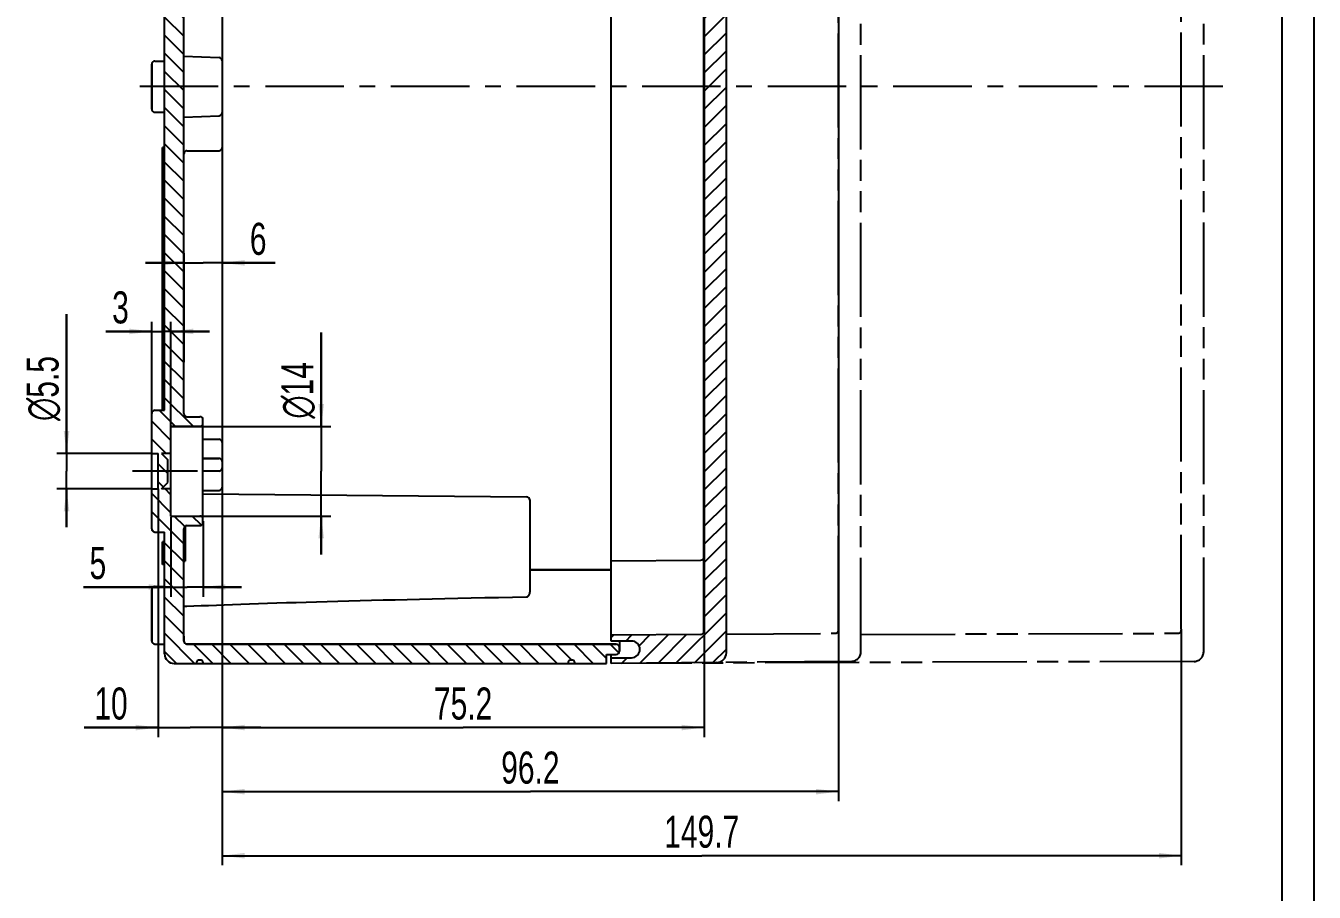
# Model space of a CAD drawing. Header units: millimetres. Extents: x 0 to 594, y 0 to 420.
# Drawn here: x 392.9 to 594, y 147.5 to 282.7 of the extents above; entities that cross this region are included whole.
import ezdxf

# ---------------------------------------------------------------- set-up
doc = ezdxf.new("R2010")
doc.units = ezdxf.units.MM
doc.header["$LTSCALE"] = 32.67
doc.linetypes.add('CENTER', pattern=[0.6, 0.375, -0.075, 0.075, -0.075])
doc.linetypes.add('PHANTOM', pattern=[0.8, 0.45, -0.05, 0.1, -0.05, 0.1, -0.05])
doc.layers.get('0').update_dxf_attribs({"linetype": 'CONTINUOUS'})
for name, color, linetype in [('ACHSEN-DOME', 7, 'CONTINUOUS'), ('ANGUSS', 7, 'CONTINUOUS'), ('AUSFORMSCHRAEGEN', 7, 'CONTINUOUS'), ('BG_STARTBEZUEGE', 7, 'CONTINUOUS'), ('KURVEN', 7, 'CONTINUOUS'), ('RUNDUNGEN', 7, 'CONTINUOUS'), ('ZEICHNUNGSBEMASSUNGEN', 7, 'CONTINUOUS')]:
    doc.layers.add(name, color=color, linetype=linetype)
doc.styles.get("Standard").update_dxf_attribs({"font": 'txt', "width": 0.7})
doc.styles.add('TEXTSTYLE_2', font='gdt', dxfattribs={"width": 0.7})
doc.dimstyles.new('DIMSTYLE_1', dxfattribs={"dimtxt": 5, "dimasz": 3.5, "dimexe": 0.18, "dimexo": 0.0625, "dimgap": 0.09, "dimtad": 1, "dimdec": 3, "dimdsep": 46, "dimtxsty": 'Standard', "dimblk": '_FILLED', "dimblk1": '_FILLED', "dimblk2": '_FILLED', "dimcen": 0.09, "dimclrt": 5, "dimadec": 0, "dimazin": 0, "dimtp": 0.2, "dimtm": 0.2, "dimtfac": 1, "dimtdec": 3, "dimtofl": 0, "dimtmove": 0, "dimatfit": 3, "dimldrblk": '_FILLED', "dimfxl": 1, "dimtolj": 1, "dimarcsym": 0})
doc.dimstyles.new('DIMSTYLE_3', dxfattribs={"dimtxt": 5, "dimasz": 3.5, "dimexe": 0.18, "dimexo": 0.0625, "dimgap": 0.09, "dimtad": 1, "dimdec": 3, "dimdsep": 46, "dimtxsty": 'Standard', "dimblk": '_FILLED', "dimblk1": '_FILLED', "dimblk2": '_FILLED', "dimcen": 0.09, "dimclrt": 5, "dimadec": 0, "dimazin": 0, "dimtp": 0.1, "dimtm": 0.1, "dimtfac": 1, "dimtdec": 3, "dimtofl": 0, "dimtmove": 0, "dimatfit": 3, "dimldrblk": '_FILLED', "dimfxl": 1, "dimtolj": 1, "dimarcsym": 0})
doc.dimstyles.new('DIMSTYLE_6', dxfattribs={"dimtxt": 5, "dimasz": 3.5, "dimexe": 0.18, "dimexo": 0.0625, "dimgap": 0.09, "dimtad": 1, "dimdec": 1, "dimdsep": 46, "dimtxsty": 'Standard', "dimblk": '_FILLED', "dimblk1": '_FILLED', "dimblk2": '_FILLED', "dimcen": 0.09, "dimclrt": 5, "dimadec": 0, "dimazin": 0, "dimtp": 0.3, "dimtm": 0.3, "dimtfac": 1, "dimtdec": 1, "dimtofl": 0, "dimtmove": 0, "dimatfit": 3, "dimldrblk": '_FILLED', "dimfxl": 1, "dimtolj": 1, "dimarcsym": 0})
doc.dimstyles.new('DIMSTYLE_7', dxfattribs={"dimtxt": 5, "dimasz": 3.5, "dimexe": 0.18, "dimexo": 0.0625, "dimgap": 0.09, "dimtad": 1, "dimdec": 1, "dimdsep": 46, "dimtxsty": 'Standard', "dimblk": '_FILLED', "dimblk1": '_FILLED', "dimblk2": '_FILLED', "dimcen": 0.09, "dimclrt": 5, "dimadec": 0, "dimazin": 0, "dimtp": 0.5, "dimtm": 0.5, "dimtfac": 1, "dimtdec": 1, "dimtofl": 0, "dimtmove": 0, "dimatfit": 3, "dimldrblk": '_FILLED', "dimfxl": 1, "dimtolj": 1, "dimarcsym": 0})

# ---------------------------------------------------------------- blocks, each defined once
blk = doc.blocks.new('_FILLED')
at = {"color": 0, "linetype": 'ByBlock'}
blk.add_solid([(0, 0), (-1, 0.125), (-1, -0.125)], dxfattribs=at)
blk = doc.blocks.new('*D29')
at = {"layer": 'ZEICHNUNGSBEMASSUNGEN', "color": 2, "linetype": 'Continuous'}
for p, q in [((439, 220.21), (439, 234.87)), ((439, 234.87), (439, 213.21)), ((415.55, 220.21), (440.5, 220.21)), ((439, 200.21), (439, 213.21)), ((415.55, 206.21), (440.5, 206.21)), ((439, 206.21), (439, 200.21))]:
    blk.add_line(p, q, dxfattribs=at)
at = {"layer": 'ZEICHNUNGSBEMASSUNGEN', "color": 2, "linetype": 'Continuous', "xscale": 3.5, "yscale": 3.5, "zscale": 3.5}
for p, rotation in [((439, 220.21), 270), ((439, 206.21), 90)]:
    blk.add_blockref('_FILLED', p, dxfattribs=dict(at, rotation=rotation))
at = {"layer": 'ZEICHNUNGSBEMASSUNGEN', "color": 5, "linetype": 'Continuous', "insert": (432.75, 221.41), "char_height": 5, "width": 13.4524, "attachment_point": 1, "rotation": 90, "line_spacing_factor": 0.9, "style": 'TEXTSTYLE_2'}
blk.add_mtext('{\\Fgdt;n}\\Ftxt;14', dxfattribs=at)
blk = doc.blocks.new('*D30')
at = {"layer": 'ZEICHNUNGSBEMASSUNGEN', "color": 2, "linetype": 'Continuous'}
for p, q in [((412.55, 213.21), (412.55, 236.52)), ((415.55, 220.21), (415.55, 236.52)), ((412.55, 235.02), (405.4, 235.02)), ((405.4, 235.02), (414.05, 235.02)), ((421.55, 235.02), (414.05, 235.02)), ((415.55, 235.02), (421.55, 235.02))]:
    blk.add_line(p, q, dxfattribs=at)
at = {"layer": 'ZEICHNUNGSBEMASSUNGEN', "color": 2, "linetype": 'Continuous', "xscale": 3.5, "yscale": 3.5, "zscale": 3.5}
blk.add_blockref('_FILLED', (412.55, 235.02), dxfattribs=at)
at = {"layer": 'ZEICHNUNGSBEMASSUNGEN', "color": 2, "linetype": 'Continuous', "xscale": 3.5, "yscale": 3.5, "zscale": 3.5, "rotation": 180}
blk.add_blockref('_FILLED', (415.55, 235.02), dxfattribs=at)
at = {"layer": 'ZEICHNUNGSBEMASSUNGEN', "color": 5, "linetype": 'Continuous', "insert": (408.97, 241.27), "char_height": 5, "width": 3.5714, "attachment_point": 3, "line_spacing_factor": 0.9}
blk.add_mtext('3', dxfattribs=at)
blk = doc.blocks.new('*D31')
at = {"layer": 'ZEICHNUNGSBEMASSUNGEN', "color": 2, "linetype": 'Continuous'}
for p, q in [((417.55, 245.72), (411.55, 245.72)), ((411.55, 245.72), (420.55, 245.72)), ((417.55, 247.22), (417.55, 230.23)), ((431.79, 245.72), (420.55, 245.72)), ((423.55, 247.22), (423.55, 216.74)), ((423.55, 245.72), (431.79, 245.72))]:
    blk.add_line(p, q, dxfattribs=at)
at = {"layer": 'ZEICHNUNGSBEMASSUNGEN', "color": 2, "linetype": 'Continuous', "xscale": 3.5, "yscale": 3.5, "zscale": 3.5}
blk.add_blockref('_FILLED', (417.55, 245.72), dxfattribs=at)
at = {"layer": 'ZEICHNUNGSBEMASSUNGEN', "color": 2, "linetype": 'Continuous', "xscale": 3.5, "yscale": 3.5, "zscale": 3.5, "rotation": 180}
blk.add_blockref('_FILLED', (423.55, 245.72), dxfattribs=at)
at = {"layer": 'ZEICHNUNGSBEMASSUNGEN', "color": 5, "linetype": 'Continuous', "insert": (427.86, 251.97), "char_height": 5, "width": 3.9286, "attachment_point": 1, "line_spacing_factor": 0.9}
blk.add_mtext('6', dxfattribs=at)
blk = doc.blocks.new('*D32')
at = {"layer": 'ZEICHNUNGSBEMASSUNGEN', "color": 2, "linetype": 'Continuous'}
for p, q in [((413.55, 210.46), (413.55, 171.71)), ((423.55, 205.62), (423.55, 171.71)), ((413.55, 173.21), (402, 173.21)), ((402, 173.21), (418.55, 173.21)), ((429.55, 173.21), (418.55, 173.21)), ((423.55, 173.21), (429.55, 173.21))]:
    blk.add_line(p, q, dxfattribs=at)
at = {"layer": 'ZEICHNUNGSBEMASSUNGEN', "color": 2, "linetype": 'Continuous', "xscale": 3.5, "yscale": 3.5, "zscale": 3.5}
blk.add_blockref('_FILLED', (413.55, 173.21), dxfattribs=at)
at = {"layer": 'ZEICHNUNGSBEMASSUNGEN', "color": 2, "linetype": 'Continuous', "xscale": 3.5, "yscale": 3.5, "zscale": 3.5, "rotation": 180}
blk.add_blockref('_FILLED', (423.55, 173.21), dxfattribs=at)
at = {"layer": 'ZEICHNUNGSBEMASSUNGEN', "color": 5, "linetype": 'Continuous', "insert": (408.79, 179.46), "char_height": 5, "width": 6.7857, "attachment_point": 3, "line_spacing_factor": 0.9}
blk.add_mtext('10', dxfattribs=at)
blk = doc.blocks.new('*D33')
at = {"layer": 'ZEICHNUNGSBEMASSUNGEN', "color": 2, "linetype": 'Continuous'}
for p, q in [((415.55, 206.07), (415.55, 193.63)), ((420.55, 205.4), (420.55, 193.63)), ((415.55, 195.13), (401.87, 195.13)), ((401.87, 195.13), (418.05, 195.13)), ((426.55, 195.13), (418.05, 195.13)), ((420.55, 195.13), (426.55, 195.13))]:
    blk.add_line(p, q, dxfattribs=at)
at = {"layer": 'ZEICHNUNGSBEMASSUNGEN', "color": 2, "linetype": 'Continuous', "xscale": 3.5, "yscale": 3.5, "zscale": 3.5}
blk.add_blockref('_FILLED', (415.55, 195.13), dxfattribs=at)
at = {"layer": 'ZEICHNUNGSBEMASSUNGEN', "color": 2, "linetype": 'Continuous', "xscale": 3.5, "yscale": 3.5, "zscale": 3.5, "rotation": 180}
blk.add_blockref('_FILLED', (420.55, 195.13), dxfattribs=at)
at = {"layer": 'ZEICHNUNGSBEMASSUNGEN', "color": 5, "linetype": 'Continuous', "insert": (405.44, 201.38), "char_height": 5, "width": 3.5714, "attachment_point": 3, "line_spacing_factor": 0.9}
blk.add_mtext('5', dxfattribs=at)
blk = doc.blocks.new('*D34')
at = {"layer": 'ZEICHNUNGSBEMASSUNGEN', "color": 2, "linetype": 'Continuous'}
for p, q in [((498.75, 353.21), (498.75, 171.71)), ((423.55, 335.71), (423.55, 171.71)), ((423.55, 173.21), (461.15, 173.21)), ((498.75, 173.21), (461.15, 173.21))]:
    blk.add_line(p, q, dxfattribs=at)
at = {"layer": 'ZEICHNUNGSBEMASSUNGEN', "color": 2, "linetype": 'Continuous', "xscale": 3.5, "yscale": 3.5, "zscale": 3.5, "rotation": 180}
blk.add_blockref('_FILLED', (423.55, 173.21), dxfattribs=at)
at = {"layer": 'ZEICHNUNGSBEMASSUNGEN', "color": 2, "linetype": 'Continuous', "xscale": 3.5, "yscale": 3.5, "zscale": 3.5}
blk.add_blockref('_FILLED', (498.75, 173.21), dxfattribs=at)
at = {"layer": 'ZEICHNUNGSBEMASSUNGEN', "color": 5, "linetype": 'Continuous', "insert": (461.15, 179.46), "char_height": 5, "width": 14.2857, "attachment_point": 2, "line_spacing_factor": 0.9}
blk.add_mtext('75.2', dxfattribs=at)
blk = doc.blocks.new('*D35')
at = {"layer": 'ZEICHNUNGSBEMASSUNGEN', "color": 2, "linetype": 'Continuous'}
for p, q in [((519.75, 358.01), (519.75, 161.71)), ((423.55, 335.71), (423.55, 161.71)), ((423.55, 163.21), (471.65, 163.21)), ((519.75, 163.21), (471.65, 163.21))]:
    blk.add_line(p, q, dxfattribs=at)
at = {"layer": 'ZEICHNUNGSBEMASSUNGEN', "color": 2, "linetype": 'Continuous', "xscale": 3.5, "yscale": 3.5, "zscale": 3.5, "rotation": 180}
blk.add_blockref('_FILLED', (423.55, 163.21), dxfattribs=at)
at = {"layer": 'ZEICHNUNGSBEMASSUNGEN', "color": 2, "linetype": 'Continuous', "xscale": 3.5, "yscale": 3.5, "zscale": 3.5}
blk.add_blockref('_FILLED', (519.75, 163.21), dxfattribs=at)
at = {"layer": 'ZEICHNUNGSBEMASSUNGEN', "color": 5, "linetype": 'Continuous', "insert": (471.65, 169.46), "char_height": 5, "width": 14.6429, "attachment_point": 2, "line_spacing_factor": 0.9}
blk.add_mtext('96.2', dxfattribs=at)
blk = doc.blocks.new('*D36')
at = {"layer": 'ZEICHNUNGSBEMASSUNGEN', "color": 2, "linetype": 'Continuous'}
for p, q in [((423.55, 335.71), (423.55, 151.71)), ((573.25, 188.57), (573.25, 151.71)), ((423.55, 153.21), (498.4, 153.21)), ((573.25, 153.21), (498.4, 153.21))]:
    blk.add_line(p, q, dxfattribs=at)
at = {"layer": 'ZEICHNUNGSBEMASSUNGEN', "color": 2, "linetype": 'Continuous', "xscale": 3.5, "yscale": 3.5, "zscale": 3.5, "rotation": 180}
blk.add_blockref('_FILLED', (423.55, 153.21), dxfattribs=at)
at = {"layer": 'ZEICHNUNGSBEMASSUNGEN', "color": 2, "linetype": 'Continuous', "xscale": 3.5, "yscale": 3.5, "zscale": 3.5}
blk.add_blockref('_FILLED', (573.25, 153.21), dxfattribs=at)
at = {"layer": 'ZEICHNUNGSBEMASSUNGEN', "color": 5, "linetype": 'Continuous', "insert": (498.4, 159.46), "char_height": 5, "width": 17.5, "attachment_point": 2, "line_spacing_factor": 0.9}
blk.add_mtext('149.7', dxfattribs=at)
blk = doc.blocks.new('*D42')
at = {"layer": 'ZEICHNUNGSBEMASSUNGEN', "color": 2, "linetype": 'Continuous'}
for p, q in [((399.25, 215.96), (399.25, 237.71)), ((399.25, 237.71), (399.25, 213.21)), ((412.55, 215.96), (397.75, 215.96)), ((399.25, 204.46), (399.25, 213.21)), ((412.55, 210.46), (397.75, 210.46)), ((399.25, 210.46), (399.25, 204.46))]:
    blk.add_line(p, q, dxfattribs=at)
at = {"layer": 'ZEICHNUNGSBEMASSUNGEN', "color": 2, "linetype": 'Continuous', "xscale": 3.5, "yscale": 3.5, "zscale": 3.5}
for p, rotation in [((399.25, 215.96), 270), ((399.25, 210.46), 90)]:
    blk.add_blockref('_FILLED', p, dxfattribs=dict(at, rotation=rotation))
at = {"layer": 'ZEICHNUNGSBEMASSUNGEN', "color": 5, "linetype": 'Continuous', "insert": (393, 221.05), "char_height": 5, "width": 16.6667, "attachment_point": 1, "rotation": 90, "line_spacing_factor": 0.9, "style": 'TEXTSTYLE_2'}
blk.add_mtext('{\\Fgdt;n}\\Ftxt;5.5', dxfattribs=at)

msp = doc.modelspace()

# ---------------------------------------------------------------- hatches: boundary and pattern name
at = {"linetype": 'Continuous'}
h = msp.add_hatch(dxfattribs=at)
h.set_pattern_fill('DEFAULT__1', color=2, scale=2, angle=135, style=0, pattern_type=0)
h.set_pattern_definition([(135, (0, 0), (-1.4142136, -1.4142136), [])])
edge = h.paths.add_edge_path()
edge.add_line((414.5458, 184.7141), (414.5458, 193.2142))
edge.add_line((414.5458, 193.2142), (417.5458, 193.2142))
edge.add_line((417.5458, 186.7141), (417.5458, 193.2142))
edge.add_spline(control_points=[(417.5458, 186.7141), (417.5458, 186.4212), (417.7529, 186.2141), (418.0458, 186.2141)], knot_values=[0, 0, 0, 0, 1, 1, 1, 1], weights=[1, 0.80473785, 0.80473785, 1], degree=3, periodic=0)
edge.add_line((418.0458, 186.2141), (485.0458, 186.2141))
edge.add_spline(control_points=[(485.5458, 185.7141), (485.5458, 186.007), (485.3387, 186.2141), (485.0458, 186.2141)], knot_values=[0, 0, 0, 0, 1, 1, 1, 1], weights=[1, 0.80473785, 0.80473785, 1], degree=3, periodic=0)
edge.add_line((485.5458, 185.1141), (485.5458, 185.7141))
edge.add_spline(control_points=[(485.0458, 184.6141), (485.3387, 184.6141), (485.5458, 184.8212), (485.5458, 185.1141)], knot_values=[0, 0, 0, 0, 1, 1, 1, 1], weights=[1, 0.80473785, 0.80473785, 1], degree=3, periodic=0)
edge.add_line((483.5458, 184.6141), (485.0458, 184.6141))
edge.add_line((483.5458, 183.2141), (483.5458, 184.6141))
edge.add_line((478.5458, 183.2141), (483.5458, 183.2141))
edge.add_line((478.5458, 183.4141), (478.5458, 183.2141))
edge.add_spline(control_points=[(478.2458, 183.7141), (478.4215, 183.7141), (478.5458, 183.5898), (478.5458, 183.4141)], knot_values=[0, 0, 0, 0, 1, 1, 1, 1], weights=[1, 0.80473785, 0.80473785, 1], degree=3, periodic=0)
edge.add_line((478.2458, 183.7141), (477.8458, 183.7141))
edge.add_spline(control_points=[(477.8458, 183.7141), (477.6701, 183.7141), (477.5458, 183.5898), (477.5458, 183.4141)], knot_values=[0, 0, 0, 0, 1, 1, 1, 1], weights=[1, 0.80473785, 0.80473785, 1], degree=3, periodic=0)
edge.add_line((477.5458, 183.4141), (477.5458, 183.2141))
edge.add_line((420.5458, 183.2141), (477.5458, 183.2141))
edge.add_line((420.5458, 183.4141), (420.5458, 183.2141))
edge.add_spline(control_points=[(420.2458, 183.7141), (420.4215, 183.7141), (420.5458, 183.5898), (420.5458, 183.4141)], knot_values=[0, 0, 0, 0, 1, 1, 1, 1], weights=[1, 0.80473785, 0.80473785, 1], degree=3, periodic=0)
edge.add_line((420.2458, 183.7141), (419.8458, 183.7141))
edge.add_spline(control_points=[(419.8458, 183.7141), (419.6701, 183.7141), (419.5458, 183.5898), (419.5458, 183.4141)], knot_values=[0, 0, 0, 0, 1, 1, 1, 1], weights=[1, 0.80473785, 0.80473785, 1], degree=3, periodic=0)
edge.add_line((419.5458, 183.4141), (419.5458, 183.2141))
edge.add_line((416.0458, 183.2141), (419.5458, 183.2141))
edge.add_spline(control_points=[(414.5458, 184.7141), (414.5458, 183.8354), (415.1671, 183.2141), (416.0458, 183.2141)], knot_values=[0, 0, 0, 0, 1, 1, 1, 1], weights=[1, 0.80473785, 0.80473785, 1], degree=3, periodic=0)
edge = h.paths.add_edge_path()
edge.add_line((414.5458, 193.2142), (417.5458, 193.2142))
edge.add_line((414.5458, 193.2142), (417.5458, 193.2142))
edge = h.paths.add_edge_path()
edge.add_line((414.5458, 193.2142), (414.5458, 199.1641))
edge.add_line((414.5458, 199.1641), (414.5458, 201.6641))
edge.add_line((414.5458, 201.6641), (414.5458, 203.7141))
edge.add_line((413.0458, 203.7141), (414.5458, 203.7141))
edge.add_arc((413.0458, 204.2141), 0.5, 180, 270)
edge.add_line((412.5458, 204.2141), (412.5458, 210.4641))
edge.add_line((412.5458, 210.4641), (413.5458, 210.4641))
edge.add_line((413.5458, 210.4641), (413.5458, 215.9641))
edge.add_line((412.5458, 215.9641), (413.5458, 215.9641))
edge.add_line((412.5458, 215.9641), (412.5458, 222.2141))
edge.add_arc((413.0458, 222.2141), 0.5, 90, 180)
edge.add_line((413.0458, 222.7141), (414.5458, 222.7141))
edge.add_line((414.5458, 222.7141), (414.5458, 225.294))
edge.add_line((414.5458, 225.294), (417.5458, 225.294))
edge.add_line((417.5458, 222.2141), (417.5458, 225.294))
edge.add_arc((418.0458, 222.2141), 0.5, 180, 270)
edge.add_line((418.0458, 221.7141), (420.0458, 221.7141))
edge.add_arc((420.0458, 221.2141), 0.5, 360, 450)
edge.add_line((420.5458, 220.7141), (420.5458, 221.2141))
edge.add_arc((420.0458, 220.7141), 0.5, 270, 360)
edge.add_line((415.5458, 220.2141), (420.0458, 220.2141))
edge.add_line((415.5458, 215.9641), (415.5458, 220.2141))
edge.add_line((415.5458, 215.9641), (414.0458, 215.9641))
edge.add_line((414.0458, 215.9641), (415.0458, 214.9641))
edge.add_line((415.0458, 211.4641), (415.0458, 214.9641))
edge.add_line((414.0458, 210.4641), (415.0458, 211.4641))
edge.add_line((415.5458, 210.4641), (414.0458, 210.4641))
edge.add_line((415.5458, 206.2141), (415.5458, 210.4641))
edge.add_line((415.5458, 206.2141), (420.0458, 206.2141))
edge.add_arc((420.0458, 205.7141), 0.5, 360, 450)
edge.add_line((420.5458, 205.2141), (420.5458, 205.7141))
edge.add_arc((420.0458, 205.2141), 0.5, 270, 360)
edge.add_line((418.0458, 204.7141), (420.0458, 204.7141))
edge.add_arc((418.0458, 204.2141), 0.5, 90, 180)
edge.add_line((417.5458, 193.2142), (417.5458, 204.2141))
edge.add_line((414.5458, 193.2142), (417.5458, 193.2142))
edge = h.paths.add_edge_path()
edge.add_line((414.5458, 225.294), (417.5458, 225.294))
edge.add_line((414.5458, 225.294), (417.5458, 225.294))
edge = h.paths.add_edge_path()
edge.add_line((414.5458, 225.294), (414.5458, 328.2141))
edge.add_line((413.0458, 328.2141), (414.5458, 328.2141))
edge.add_arc((413.0458, 328.7141), 0.5, 180, 270)
edge.add_line((412.5458, 335.7141), (412.5458, 328.7141))
edge.add_arc((413.0458, 335.7141), 0.5, 90, 180)
edge.add_line((413.0458, 336.2141), (414.5458, 336.2141))
edge.add_line((414.5458, 336.2141), (414.5458, 353.214))
edge.add_line((414.5458, 353.214), (417.5458, 353.214))
edge.add_line((417.5458, 336.7141), (417.5458, 353.214))
edge.add_arc((418.0458, 336.7141), 0.5, 180, 270)
edge.add_line((418.0458, 336.2141), (423.0458, 336.2141))
edge.add_arc((423.0458, 335.7141), 0.5, 360, 450)
edge.add_line((423.5458, 335.7141), (423.5458, 334.2141))
edge.add_line((423.5458, 334.2141), (422.5458, 334.2141))
edge.add_line((422.5458, 334.2141), (422.5458, 333.9141))
edge.add_line((422.5458, 333.9141), (414.0458, 333.9141))
edge.add_arc((414.0458, 333.4141), 0.5, 90.000002, 179.999986)
edge.add_line((413.5458, 333.4141), (413.5458, 331.0141))
edge.add_arc((414.0458, 331.0141), 0.5, 180.000014, 269.999998)
edge.add_line((422.5458, 330.5141), (414.0458, 330.5141))
edge.add_line((422.5458, 330.5141), (422.5458, 330.2141))
edge.add_line((423.5458, 330.2141), (422.5458, 330.2141))
edge.add_line((423.5458, 330.2141), (423.5458, 328.7141))
edge.add_arc((423.0458, 328.7141), 0.5, 270, 360)
edge.add_line((418.0458, 328.2141), (423.0458, 328.2141))
edge.add_arc((418.0458, 327.7141), 0.5, 90, 180)
edge.add_line((417.5458, 225.294), (417.5458, 327.7141))
edge.add_line((414.5458, 225.294), (417.5458, 225.294))
edge = h.paths.add_edge_path()
edge.add_line((414.5458, 353.214), (417.5458, 353.214))
edge.add_line((414.5458, 353.214), (417.5458, 353.214))
edge = h.paths.add_edge_path()
edge.add_line((414.5458, 361.7141), (414.5458, 355.8641))
edge.add_spline(control_points=[(414.5458, 361.7141), (414.5458, 362.5928), (415.1671, 363.2141), (416.0458, 363.2141)], knot_values=[0, 0, 0, 0, 1, 1, 1, 1], weights=[1, 0.80473785, 0.80473785, 1], degree=3, periodic=0)
edge.add_line((416.0458, 363.2141), (419.5458, 363.2141))
edge.add_line((419.5458, 363.0141), (419.5458, 363.2141))
edge.add_spline(control_points=[(419.8458, 362.7141), (419.6701, 362.7141), (419.5458, 362.8384), (419.5458, 363.0141)], knot_values=[0, 0, 0, 0, 1, 1, 1, 1], weights=[1, 0.80473785, 0.80473785, 1], degree=3, periodic=0)
edge.add_line((420.2458, 362.7141), (419.8458, 362.7141))
edge.add_spline(control_points=[(420.2458, 362.7141), (420.4215, 362.7141), (420.5458, 362.8384), (420.5458, 363.0141)], knot_values=[0, 0, 0, 0, 1, 1, 1, 1], weights=[1, 0.80473785, 0.80473785, 1], degree=3, periodic=0)
edge.add_line((420.5458, 363.0141), (420.5458, 363.2141))
edge.add_line((420.5458, 363.2141), (477.5458, 363.2141))
edge.add_line((477.5458, 363.0141), (477.5458, 363.2141))
edge.add_spline(control_points=[(477.8458, 362.7141), (477.6701, 362.7141), (477.5458, 362.8384), (477.5458, 363.0141)], knot_values=[0, 0, 0, 0, 1, 1, 1, 1], weights=[1, 0.80473785, 0.80473785, 1], degree=3, periodic=0)
edge.add_line((478.2458, 362.7141), (477.8458, 362.7141))
edge.add_spline(control_points=[(478.2458, 362.7141), (478.4215, 362.7141), (478.5458, 362.8384), (478.5458, 363.0141)], knot_values=[0, 0, 0, 0, 1, 1, 1, 1], weights=[1, 0.80473785, 0.80473785, 1], degree=3, periodic=0)
edge.add_line((478.5458, 363.0141), (478.5458, 363.2141))
edge.add_line((478.5458, 363.2141), (483.5458, 363.2141))
edge.add_line((483.5458, 363.2141), (483.5458, 361.8141))
edge.add_line((483.5458, 361.8141), (485.0458, 361.8141))
edge.add_spline(control_points=[(485.0458, 361.8141), (485.3387, 361.8141), (485.5458, 361.607), (485.5458, 361.3141)], knot_values=[0, 0, 0, 0, 1, 1, 1, 1], weights=[1, 0.80473785, 0.80473785, 1], degree=3, periodic=0)
edge.add_line((485.5458, 361.3141), (485.5458, 360.7141))
edge.add_spline(control_points=[(485.5458, 360.7141), (485.5458, 360.4212), (485.3387, 360.2141), (485.0458, 360.2141)], knot_values=[0, 0, 0, 0, 1, 1, 1, 1], weights=[1, 0.80473785, 0.80473785, 1], degree=3, periodic=0)
edge.add_line((418.0458, 360.2141), (485.0458, 360.2141))
edge.add_spline(control_points=[(417.5458, 359.7141), (417.5458, 360.007), (417.7529, 360.2141), (418.0458, 360.2141)], knot_values=[0, 0, 0, 0, 1, 1, 1, 1], weights=[1, 0.80473785, 0.80473785, 1], degree=3, periodic=0)
edge.add_line((417.5458, 359.7141), (417.5458, 353.214))
edge.add_line((414.5458, 353.214), (417.5458, 353.214))
edge.add_line((414.5458, 355.5641), (414.5458, 353.214))
edge.add_line((414.5458, 355.5641), (414.2458, 355.5641))
edge.add_line((414.2458, 355.8641), (414.2458, 355.5641))
edge.add_line((414.5458, 355.8641), (414.2458, 355.8641))
h = msp.add_hatch(dxfattribs=at)
h.set_pattern_fill('DEFAULT__2', color=2, scale=2, angle=45, style=0, pattern_type=0)
h.set_pattern_definition([(45, (0, 0), (-1.4142136, 1.4142136), [])])
edge = h.paths.add_edge_path()
edge.add_line((502.2458, 184.8581), (502.2458, 193.2142))
edge.add_spline(control_points=[(502.2458, 184.8581), (502.2458, 183.9855), (501.6315, 183.3658), (500.7589, 183.3582)], knot_values=[0, 0, 0, 0, 1, 1, 1, 1], weights=[1, 0.80679025, 0.80679025, 1], degree=3, periodic=0)
edge.add_line((500.7589, 183.3582), (484.2458, 183.2141))
edge.add_line((484.2458, 183.2141), (484.2458, 184.1141))
edge.add_line((484.2458, 184.1141), (487.4458, 184.1141))
edge.add_spline(control_points=[(487.4458, 184.1141), (490.0458, 184.1141), (490.0458, 186.7141), (487.4458, 186.7141)], knot_values=[0, 0, 0, 0, 1, 1, 1, 1], weights=[1, 0.33333333, 0.33333333, 1], degree=3, periodic=0)
edge.add_line((487.4458, 186.7141), (484.2458, 186.7141))
edge.add_line((484.2458, 186.7141), (484.2458, 187.6141))
edge.add_line((498.2502, 187.7363), (484.2458, 187.6141))
edge.add_spline(control_points=[(498.7458, 188.2363), (498.7458, 187.9454), (498.541, 187.7388), (498.2502, 187.7363)], knot_values=[0, 0, 0, 0, 1, 1, 1, 1], weights=[1, 0.80679025, 0.80679025, 1], degree=3, periodic=0)
edge.add_line((498.7458, 188.2363), (498.7458, 193.2142))
edge.add_line((498.7458, 193.2142), (502.2458, 193.2142))
edge = h.paths.add_edge_path()
edge.add_line((498.7458, 193.2142), (502.2458, 193.2142))
edge.add_line((498.7458, 193.2142), (502.2458, 193.2142))
edge = h.paths.add_edge_path()
edge.add_line((502.2458, 193.2142), (502.2458, 225.294))
edge.add_line((498.7458, 193.2142), (502.2458, 193.2142))
edge.add_line((498.7458, 193.2142), (498.7458, 225.294))
edge.add_line((498.7458, 225.294), (502.2458, 225.294))
edge = h.paths.add_edge_path()
edge.add_line((498.7458, 225.294), (502.2458, 225.294))
edge.add_line((498.7458, 225.294), (502.2458, 225.294))
edge = h.paths.add_edge_path()
edge.add_line((502.2458, 225.294), (502.2458, 353.214))
edge.add_line((498.7458, 225.294), (502.2458, 225.294))
edge.add_line((498.7458, 225.294), (498.7458, 353.214))
edge.add_line((498.7458, 353.214), (502.2458, 353.214))
edge = h.paths.add_edge_path()
edge.add_line((498.7458, 353.214), (502.2458, 353.214))
edge.add_line((498.7458, 353.214), (502.2458, 353.214))
edge = h.paths.add_edge_path()
edge.add_line((502.2458, 361.57), (502.2458, 353.214))
edge.add_line((498.7458, 353.214), (502.2458, 353.214))
edge.add_line((498.7458, 358.1919), (498.7458, 353.214))
edge.add_spline(control_points=[(498.7458, 358.1919), (498.7458, 358.4828), (498.541, 358.6893), (498.2502, 358.6919)], knot_values=[0, 0, 0, 0, 1, 1, 1, 1], weights=[1, 0.80679025, 0.80679025, 1], degree=3, periodic=0)
edge.add_line((498.2502, 358.6919), (484.2458, 358.8141))
edge.add_line((484.2458, 359.7141), (484.2458, 358.8141))
edge.add_line((487.4458, 359.7141), (484.2458, 359.7141))
edge.add_spline(control_points=[(487.4458, 362.3141), (490.0458, 362.3141), (490.0458, 359.7141), (487.4458, 359.7141)], knot_values=[0, 0, 0, 0, 1, 1, 1, 1], weights=[1, 0.33333333, 0.33333333, 1], degree=3, periodic=0)
edge.add_line((484.2458, 362.3141), (487.4458, 362.3141))
edge.add_line((484.2458, 363.2141), (484.2458, 362.3141))
edge.add_line((500.7589, 363.07), (484.2458, 363.2141))
edge.add_spline(control_points=[(502.2458, 361.57), (502.2458, 362.4427), (501.6315, 363.0624), (500.7589, 363.07)], knot_values=[0, 0, 0, 0, 1, 1, 1, 1], weights=[1, 0.80679025, 0.80679025, 1], degree=3, periodic=0)

# ---------------------------------------------------------------- linework, layer by layer
at = {"color": 2, "linetype": 'Continuous'}
msp.add_line((594, 0), (594, 420), dxfattribs=at)
at = {"color": 7, "linetype": 'Continuous'}
for p, q in [((589, 5), (589, 415)), ((502.2458, 184.8581), (502.2458, 361.57)), ((498.7458, 188.2363), (498.7458, 358.1919)), ((414.5458, 222.7141), (414.5458, 328.2141)), ((417.5458, 222.2141), (417.5458, 327.7141)), ((423.5458, 282.7141), (423.5458, 277.2717)), ((417.5458, 277.9641), (423.0633, 277.7714)), ((412.5458, 276.7123), (412.5458, 269.7141)), ((413.0458, 277.2141), (414.5458, 277.2141)), ((423.5458, 277.2637), (423.5458, 263.7141)), ((413.0458, 269.2141), (414.5458, 269.2141)), ((417.5458, 268.4641), (423.0633, 268.6568)), ((414.2458, 222.7141), (414.2458, 263.7141)), ((414.5458, 263.7141), (414.2458, 263.7141)), ((418.0458, 263.2141), (423.0458, 263.2141)), ((412.5458, 204.2141), (412.5458, 222.2141)), ((413.0458, 222.7141), (414.5458, 222.7141)), ((418.0458, 221.7141), (420.0458, 221.7141)), ((415.5458, 206.2141), (415.5458, 220.2141)), ((415.5458, 220.2141), (420.0458, 220.2141)), ((420.5458, 205.2141), (420.5458, 221.2141)), ((420.5458, 218.2141), (423.0458, 218.2141)), ((423.5458, 217.7141), (423.5458, 210.7141)), ((412.5458, 215.9641), (413.5458, 215.9641)), ((413.5458, 210.4641), (413.5458, 215.9641)), ((414.0458, 215.9641), (415.0458, 214.9641)), ((415.5458, 215.9641), (414.0458, 215.9641)), ((420.5458, 215.2141), (423.0458, 215.2141)), ((415.0458, 211.4641), (415.0458, 214.9641)), ((414.0458, 210.4641), (415.0458, 211.4641)), ((412.5458, 210.4641), (413.5458, 210.4641)), ((415.5458, 210.4641), (414.0458, 210.4641)), ((420.5458, 210.2141), (423.0458, 210.2141)), ((420.5458, 209.6592), (471.0502, 209.2184)), ((471.5458, 208.7183), (471.5458, 194.5033)), ((415.5458, 206.2141), (420.0458, 206.2141)), ((413.0458, 203.7141), (414.5458, 203.7141)), ((414.5458, 184.7141), (414.5458, 203.7141)), ((417.5458, 186.7141), (417.5458, 204.2141)), ((417.7458, 204.6139), (417.7458, 199.2141)), ((418.0458, 204.7141), (420.0458, 204.7141)), ((414.2458, 198.6377), (414.2458, 202.1953)), ((414.5458, 202.1953), (414.2458, 202.1953)), ((414.5458, 202.1737), (414.2458, 202.1737)), ((414.5458, 201.6641), (414.2458, 201.6641)), ((414.5458, 199.1641), (414.2458, 199.1641)), ((417.5458, 200.1647), (417.7458, 200.1647)), ((417.5458, 199.2237), (417.7458, 199.2237)), ((417.5458, 199.2141), (417.7458, 199.2141)), ((417.5458, 199.1613), (417.7458, 199.1613)), ((417.7458, 199.2135), (417.7458, 199.1613)), ((414.5458, 199.0314), (414.2458, 199.0314)), ((414.5458, 198.6689), (414.2458, 198.6689)), ((414.5458, 198.6377), (414.2458, 198.6377)), ((471.5458, 197.8141), (484.2458, 197.8141)), ((413.0458, 195.2141), (414.5458, 195.2141)), ((412.5458, 194.7141), (412.5458, 186.7141)), ((498.2502, 187.7363), (484.2458, 187.6141)), ((484.2458, 186.7141), (484.2458, 187.6141)), ((413.0458, 186.2141), (414.5458, 186.2141)), ((418.0458, 186.2141), (485.0458, 186.2141)), ((487.4458, 186.7141), (484.2458, 186.7141)), ((485.5458, 185.1141), (485.5458, 185.7141)), ((488.7458, 185.4248), (488.7458, 185.4193)), ((416.0458, 183.2141), (419.5458, 183.2141)), ((419.5458, 183.4141), (419.5458, 183.2141)), ((420.2458, 183.7141), (419.8458, 183.7141)), ((420.5458, 183.4141), (420.5458, 183.2141)), ((420.5458, 183.2141), (477.5458, 183.2141)), ((477.5458, 183.4141), (477.5458, 183.2141)), ((478.2458, 183.7141), (477.8458, 183.7141)), ((478.5458, 183.4141), (478.5458, 183.2141)), ((478.5458, 183.2141), (483.5458, 183.2141)), ((483.5458, 184.6141), (485.0458, 184.6141)), ((483.5458, 183.2141), (483.5458, 184.6141)), ((484.2458, 183.2141), (484.2458, 184.6141)), ((484.2458, 184.1141), (487.4458, 184.1141)), ((500.7589, 183.3582), (484.2458, 183.2141))]:
    msp.add_line(p, q, dxfattribs=at)
for centre, radius, start, end in [((423.0458, 277.2717), 0.5, 0, 88), ((413.0458, 276.7141), 0.5, 90, 180), ((413.0458, 269.7141), 0.5, 180, 270), ((423.0458, 269.1565), 0.5, 272, 360), ((423.0458, 263.7141), 0.5, 270, 0), ((418.0458, 262.7141), 0.5, 90, 179.999999), ((413.0458, 222.2141), 0.5, 90, 180), ((418.0458, 222.2141), 0.5, 180, 270), ((420.0458, 221.2141), 0.5, 0, 90), ((420.0458, 220.7141), 0.5, 270.000043, 359.999957), ((423.0458, 217.7141), 0.5, 0, 90), ((423.0458, 213.7141), 0.5, 270, 360), ((423.0458, 210.7141), 0.5, 270, 360), ((471.0458, 208.7184), 0.5, 0, 89.5), ((420.0458, 205.7141), 0.5, 0.000043, 89.999957), ((420.0458, 205.2141), 0.5, 270, 360), ((413.0458, 204.2141), 0.5, 180, 270), ((418.0458, 204.2141), 0.5, 90, 180), ((413.0458, 194.7141), 0.5, 90, 180), ((498.2458, 188.2363), 0.5, 270.5, 360), ((413.0458, 186.7141), 0.5, 180, 270), ((418.0458, 186.7141), 0.5, 180, 270), ((485.0458, 185.7141), 0.5, 0, 90), ((485.0458, 185.1141), 0.5, 270, 360), ((487.4458, 185.4141), 1.3, 270, 90), ((416.0458, 184.7141), 1.5, 180, 270), ((419.8458, 183.4141), 0.3, 90, 180), ((420.2458, 183.4141), 0.3, 0, 90), ((477.8458, 183.4141), 0.3, 90, 180), ((478.2458, 183.4141), 0.3, 0, 90), ((500.7458, 184.8581), 1.5, 270.5, 360)]:
    msp.add_arc(centre, radius, start, end, dxfattribs=at)
at = {"layer": 'ACHSEN-DOME', "color": 7, "linetype": 'CENTER'}
msp.add_line((419.7043, 213.2141), (409.5458, 213.2141), dxfattribs=at)
at = {"layer": 'ANGUSS', "color": 2, "linetype": 'CENTER'}
msp.add_line((498.7458, 275.2141), (498.7458, 271.2141), dxfattribs=at)
at = {"layer": 'AUSFORMSCHRAEGEN', "color": 7, "linetype": 'Continuous'}
msp.add_line((484.2458, 190.7141), (484.2458, 199.2141), dxfattribs=at)
at = {"layer": 'BG_STARTBEZUEGE', "color": 7, "linetype": 'CENTER'}
msp.add_line((579.7458, 273.2141), (409.5458, 273.2141), dxfattribs=at)
at = {"layer": 'KURVEN', "color": 2, "linetype": 'PHANTOM'}
for p, q in [((523.2455, 185.0113), (523.2455, 361.3567)), ((576.7458, 185.0318), (576.7458, 361.3964)), ((519.7458, 188.4196), (519.7458, 358.0086)), ((573.2458, 188.5695), (573.2458, 358.0052)), ((502.2458, 187.7712), (519.2502, 187.9196)), ((523.2455, 187.7502), (572.7475, 187.923)), ((575.251, 183.5318), (484.2458, 183.2141)), ((521.7589, 183.5415), (500.7589, 183.3582))]:
    msp.add_line(p, q, dxfattribs=at)
for centre, radius, start, end in [((519.2458, 188.4196), 0.5, 270.5, 360), ((572.7458, 188.423), 0.5, 270.2, 359.999936), ((521.7458, 185.0414), 1.5, 270.5, 360), ((575.2458, 185.0318), 1.5, 270.2, 360)]:
    msp.add_arc(centre, radius, start, end, dxfattribs=at)
at = {"layer": 'RUNDUNGEN', "color": 7, "linetype": 'Continuous'}
for p, q in [((484.2458, 199.2141), (484.2458, 347.2141)), ((423.5458, 282.7141), (423.5458, 263.7141)), ((412.5458, 269.7141), (412.5458, 276.7141)), ((423.5458, 217.7141), (423.5458, 210.7141)), ((423.0458, 215.2141), (420.5458, 215.2141)), ((423.0458, 213.2141), (420.5458, 213.2141)), ((471.5458, 208.7184), (471.5458, 194.5033)), ((414.5458, 202.1953), (414.5458, 203.7141)), ((484.2458, 199.2141), (498.2502, 199.3363)), ((498.7458, 190.7141), (498.7458, 199.8363)), ((414.5458, 196.8126), (414.5458, 198.6377)), ((484.2458, 197.8141), (471.5458, 197.8141)), ((502.2458, 184.8581), (502.2458, 196.4099)), ((412.5458, 186.7141), (412.5458, 194.7141)), ((484.2458, 187.6141), (484.2458, 190.7141)), ((417.5458, 187.4641), (417.5458, 186.7141)), ((485.0458, 186.2141), (418.0458, 186.2141)), ((485.5458, 186.7141), (485.5458, 185.1141)), ((416.0458, 183.2141), (483.5458, 183.2141)), ((500.7589, 183.3582), (484.2458, 183.2141))]:
    msp.add_line(p, q, dxfattribs=at)
for centre, radius, start, end in [((423.0458, 214.7141), 0.5, 0, 90), ((423.0458, 213.7141), 0.5, 270, 360), ((498.2458, 199.8363), 0.5, 270.5, 360), ((418.0415, 192.1788), 0.0965, 269.95224, 272.544595), ((498.2458, 188.2363), 0.5, 270.493492, 0.005887)]:
    msp.add_arc(centre, radius, start, end, dxfattribs=at)
msp.add_ellipse((1216.372, 190.7141), major_axis=(813.5794, 0), ratio=0.00872687, start_param=2.72904459, end_param=2.94764871, dxfattribs=at)
for points, knots in [([(471.5458, 194.5033), (471.5458, 194.4586), (471.541, 194.3686), (471.521, 194.2339), (471.4885, 194.0994), (471.443, 193.9661), (471.383, 193.836), (471.318, 193.7332), (471.2531, 193.6589), (471.1955, 193.6095), (471.1278, 193.572), (471.0761, 193.5613), (471.0502, 193.5608)], [0, 0, 0, 0, 0.11726674, 0.23637776, 0.35744405, 0.48053767, 0.605776, 0.73343783, 0.79847809, 0.86451468, 0.93174087, 1, 1, 1, 1]), ([(418.0414, 192.0824), (418.0091, 192.0824), (417.9456, 192.0831), (417.8535, 192.0858), (417.7688, 192.0901), (417.6947, 192.0959), (417.6409, 192.102), (417.6053, 192.1076), (417.5846, 192.1117), (417.5683, 192.116), (417.5576, 192.1197), (417.5513, 192.1231), (417.5477, 192.1257), (417.5458, 192.1285), (417.5458, 192.1302)], [0, 0, 0, 0, 0.1932159, 0.37873513, 0.54952644, 0.69919431, 0.82224858, 0.87239862, 0.91438915, 0.94793572, 0.97293777, 0.98231404, 0.98974486, 1, 1, 1, 1])]:
    msp.add_open_spline(points, degree=3, knots=knots, dxfattribs=at)

# ---------------------------------------------------------------- dimensions: what is measured, and where the dimension line sits
at = {"layer": 'ZEICHNUNGSBEMASSUNGEN', "color": 2, "linetype": 'Continuous'}
for base, p1, dimstyle, picture, middle in [((423.5458, 163.2141), (519.7458, 358.0086), 'DIMSTYLE_6', '*D35', (464.3244, 166.9641)), ((423.5458, 173.2141), (498.7458, 353.214), 'DIMSTYLE_6', '*D34', (454.0029, 176.9641)), ((423.5458, 153.2141), (573.2458, 188.5695), 'DIMSTYLE_7', '*D36', (489.6458, 156.9641))]:
    dim = msp.add_linear_dim(base=base, p1=p1, p2=(423.5458, 335.7141), angle=180, dimstyle=dimstyle, dxfattribs=at)
    dim.commit()
    dim.dimension.update_dxf_attribs({"geometry": picture, "text_midpoint": middle, "dimtype": 160})
for base, p1, p2, dimstyle, picture, middle in [((423.5458, 245.7205), (417.5458, 230.2303), (423.5458, 216.739), 'DIMSTYLE_3', '*D31', (429.8234, 249.4705)), ((415.5458, 235.0186), (412.5458, 213.2141), (415.5458, 220.2141), 'DIMSTYLE_3', '*D30', (403.6097, 238.7686)), ((423.5458, 173.2141), (413.5458, 210.4641), (423.5458, 205.6185), 'DIMSTYLE_1', '*D32', (398.6111, 176.9641)), ((420.5458, 195.1347), (415.5458, 206.0673), (420.5458, 205.4022), 'DIMSTYLE_3', '*D33', (400.08, 198.8847))]:
    dim = msp.add_linear_dim(base=base, p1=p1, p2=p2, dimstyle=dimstyle, dxfattribs=at)
    dim.commit()
    dim.dimension.update_dxf_attribs({"geometry": picture, "text_midpoint": middle, "dimtype": 160})
for base, p1, p2, dimstyle, picture, middle in [((399.2459, 210.4641), (412.5458, 215.9641), (412.5458, 210.4641), 'DIMSTYLE_3', '*D42', (395.4959, 229.3784)), ((439.0003, 206.2141), (415.5458, 220.2141), (415.5458, 206.2141), 'DIMSTYLE_1', '*D29', (435.2503, 228.1395))]:
    dim = msp.add_linear_dim(base=base, p1=p1, p2=p2, angle=270, text='%%c<>', dimstyle=dimstyle, dxfattribs=at)
    dim.commit()
    dim.dimension.update_dxf_attribs({"geometry": picture, "text_midpoint": middle, "dimtype": 160})

doc.saveas('drawing.dxf')
